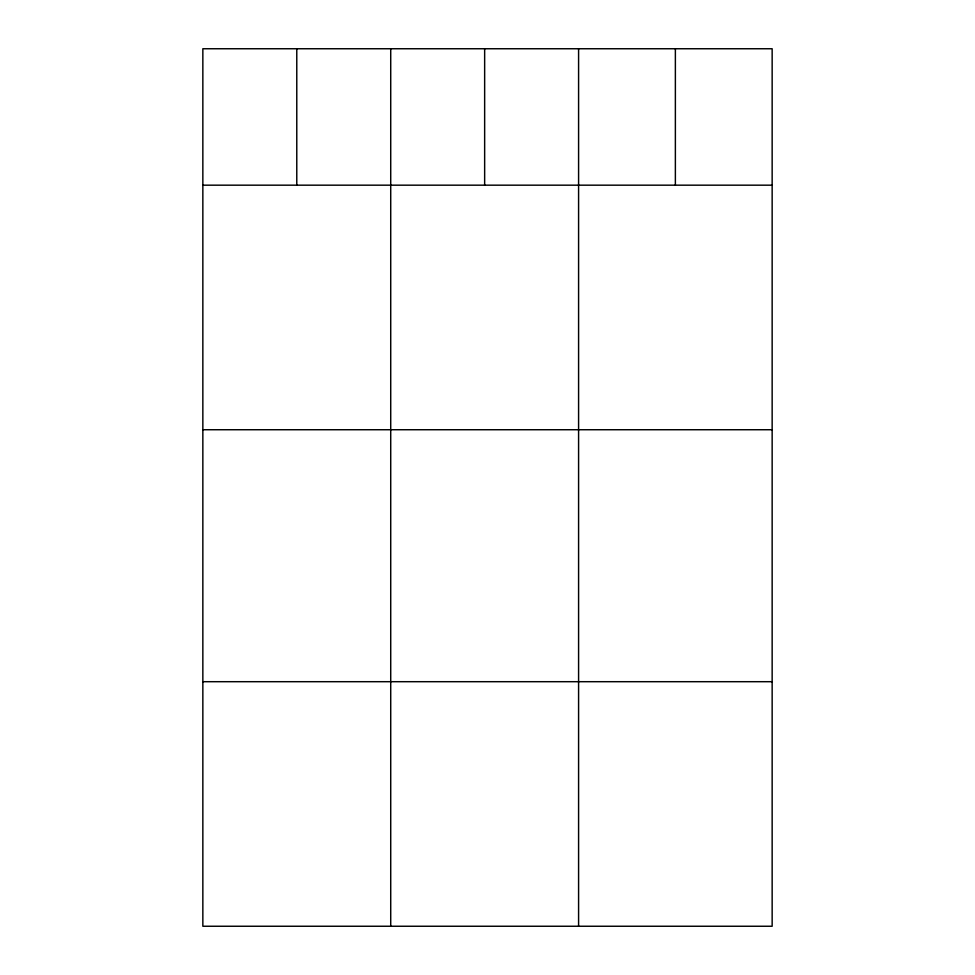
<?xml version="1.0" encoding="UTF-8"?>
<svg xmlns="http://www.w3.org/2000/svg" width="975" height="975" viewBox="0 0 975 975"><rect width="100%" height="100%" fill="white"/><g stroke="black" fill="none" stroke-linecap="round" stroke-linejoin="round"><path stroke-width="1.46" d="M772.151 185.177L772.151 926.25L202.849 926.25L202.849 48.75L772.151 48.75L772.151 185.177L202.849 185.177M202.849 429.731L772.151 429.731M202.849 681.696L772.151 681.696M675.37 48.75L675.37 185.177M578.589 48.75L578.589 926.25M484.648 48.75L484.648 185.177M390.719 48.75L390.719 926.25M296.778 48.75L296.778 185.177"/></g></svg>
